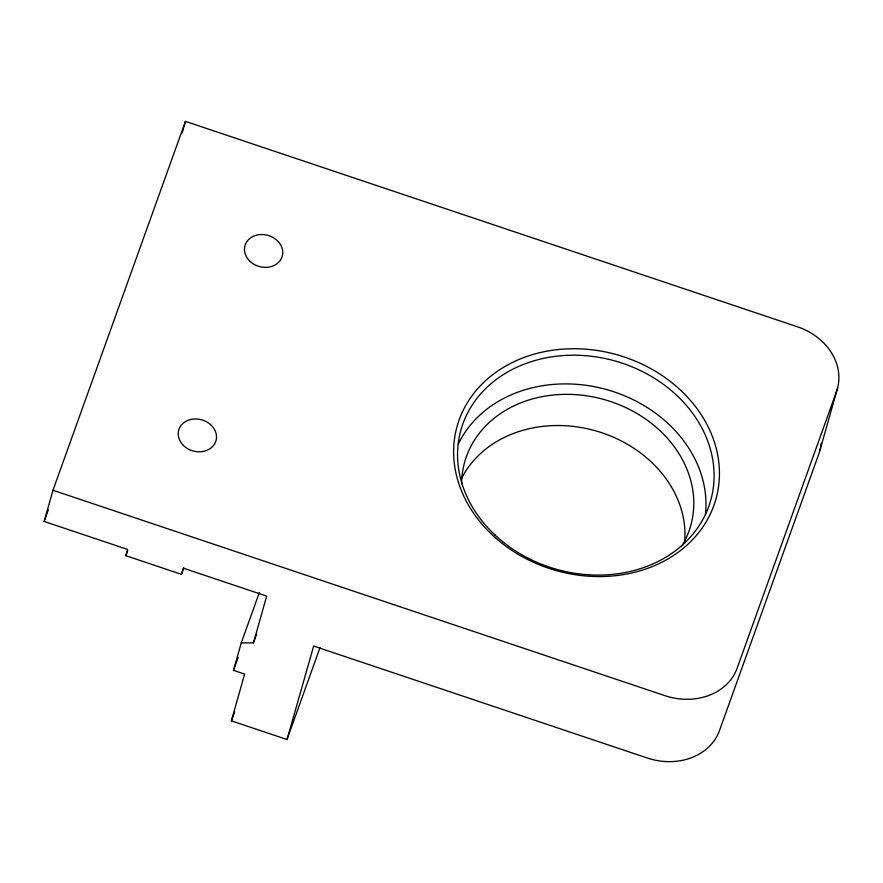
<?xml version="1.0" encoding="UTF-8"?>
<svg xmlns="http://www.w3.org/2000/svg" width="883" height="883" viewBox="0 0 883 883"><rect width="100%" height="100%" fill="white"/><g stroke="black" fill="none" stroke-linecap="round" stroke-linejoin="round"><path stroke-width="1.32" d="M183.796 567.89L181.468 574.358L125.839 555.683L127.593 549.447L44.15 521.445L52.969 490.264L185.452 121.379L797.415 326.765A58.708 48.962 15.8 0 1 836.488 391.544L737.128 668.21A58.708 48.962 15.8 0 1 664.932 695.649L52.969 490.264M182.152 133.068L185.452 121.379M181.468 574.358L183.234 568.122L266.677 596.124L253.443 642.901L241.258 642.912L233.498 670.352L244.624 674.082L231.39 720.848L287.019 739.524L320.021 647.625M820.02 450.032L837.669 387.67M287.019 739.524L313.675 646.047L647.283 758.011A58.708 48.962 15.8 0 0 719.479 730.572L818.839 453.906A58.708 48.962 15.8 0 0 820.583 447.394M44.15 521.445L48.333 509.789M125.839 555.683L127.693 550.506M241.258 642.912L259.392 592.427M233.498 670.352L238.145 657.405M253.443 642.901L256.699 633.839M231.39 720.848L234.646 711.786M458.343 444.006A129.757 108.201 15.8 0 1 607.228 389.745A129.757 108.201 15.8 0 1 705.473 514.038M461.423 478.763A117.428 97.914 15.8 0 1 595.97 430.915A117.428 97.914 15.8 0 1 684.579 542.67M461.621 483.851A117.428 97.914 15.8 0 1 604.115 399.546A117.428 97.914 15.8 0 1 682.04 545.782M821.113 443.365A58.708 48.962 15.8 0 1 820.804 446.058M495.208 535.219A129.757 108.201 15.8 0 0 709.766 503.487A129.757 108.201 15.8 0 0 552.493 356.743A129.757 108.201 15.8 0 0 495.208 535.219M495.264 537.648A134.448 112.119 15.8 0 0 715.848 499.425A134.448 112.119 15.8 0 0 548.475 350.893A134.448 112.119 15.8 0 0 495.264 537.648M183.443 445.485A19.371 16.159 15.8 0 0 215.717 441.544A19.371 16.159 15.8 0 0 192.913 419.127A19.371 16.159 15.8 0 0 183.443 445.485M249.69 261.037A19.371 16.159 15.8 0 0 281.964 257.096A19.371 16.159 15.8 0 0 259.149 234.679A19.371 16.159 15.8 0 0 249.69 261.037"/></g></svg>
